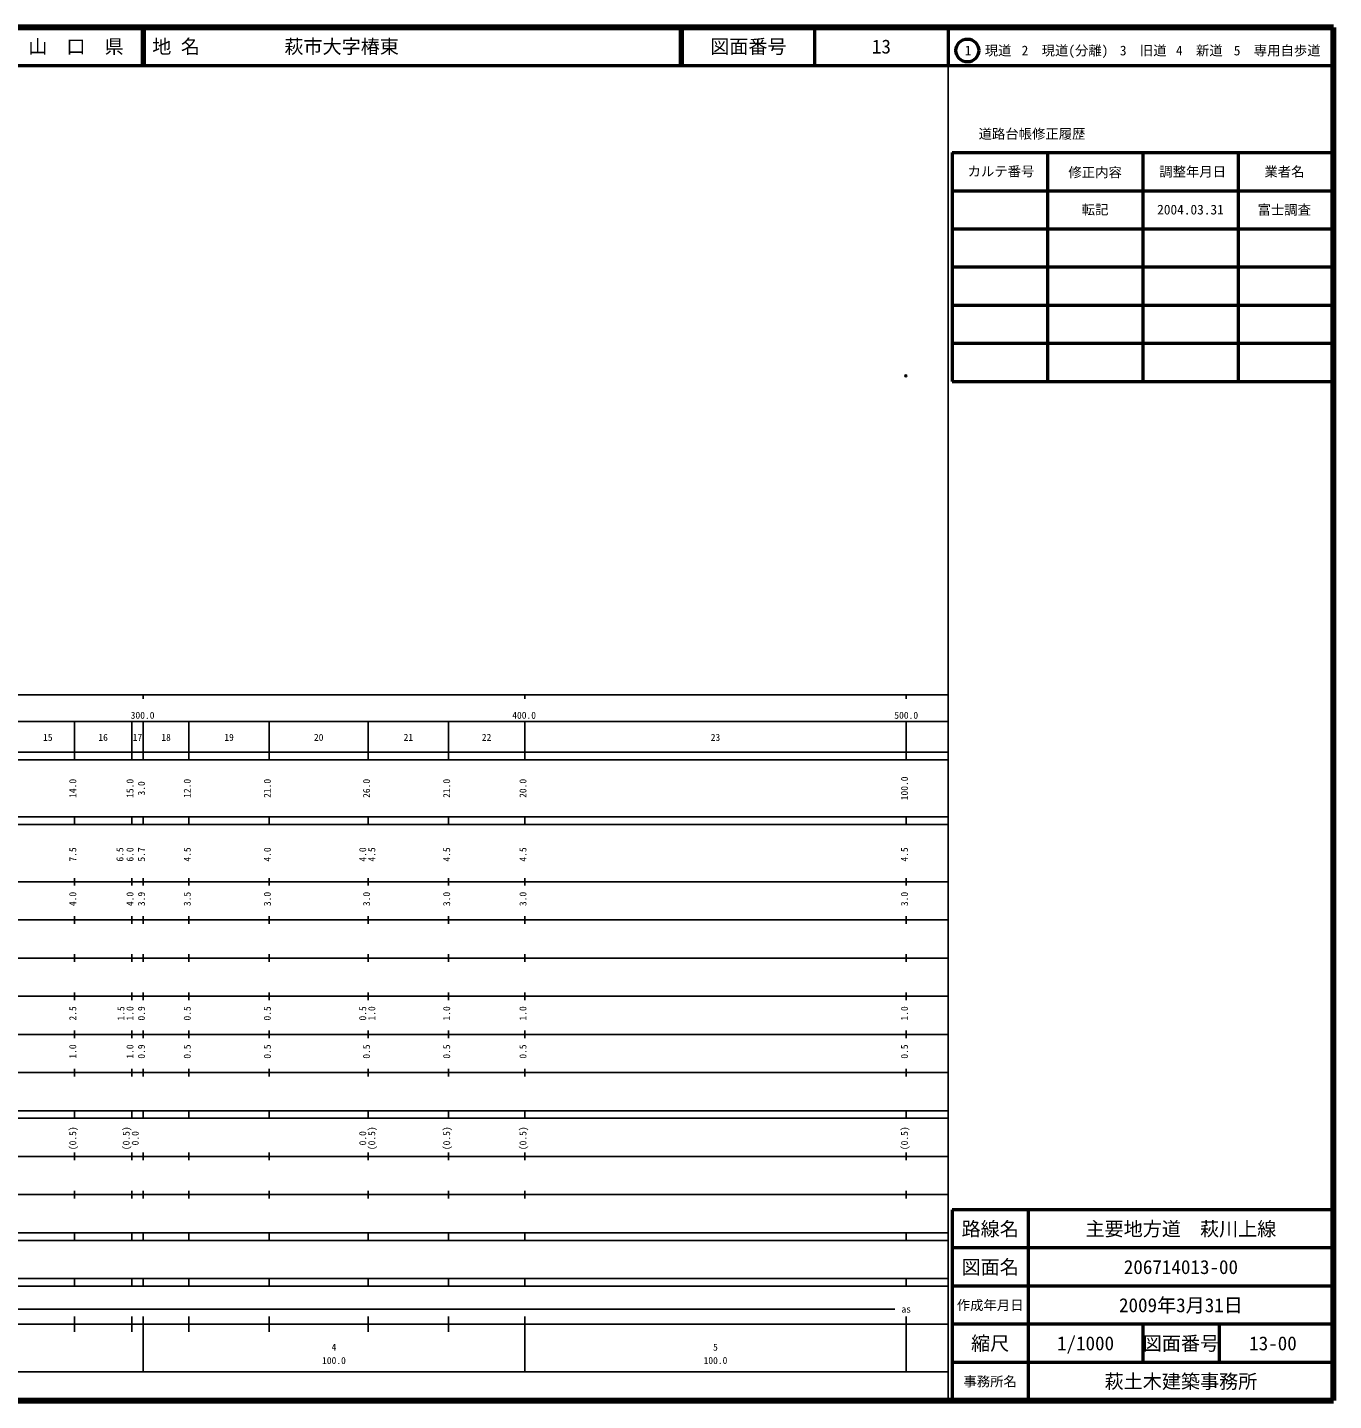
# Model space of a CAD drawing. Units: millimetres on the paper. Extents: x 40 to 680, y 20 to 380.
# Drawn here: x 337.7 to 680, y 20 to 380 of the extents above; entities that cross this region are included whole.
import ezdxf
from ezdxf.enums import TextEntityAlignment as Align

# ---------------------------------------------------------------- set-up
doc = ezdxf.new("R2010")
doc.units = ezdxf.units.MM
doc.header["$PDMODE"] = 32
doc.header["$PDSIZE"] = 0.5
doc.layers.add('M-OTRS', color=6, linetype='Continuous')
doc.layers.add('M-TTL-TXT', color=7, linetype='Continuous')
for name, color, linetype, lineweight in [('M-TTL', 2, 'Continuous', 140), ('M-TTL-BAND', 7, 'Continuous', 25), ('M-TTL-FRAM', 2, 'Continuous', 50), ('M-TTL-LINE', 7, 'Continuous', 50)]:
    doc.layers.add(name, color=color, linetype=linetype, lineweight=lineweight)
doc.styles.add('ＭＳ ゴシック', font='')
doc.styles.get('ＭＳ ゴシック').set_extended_font_data('MS Gothic')

msp = doc.modelspace()

# ---------------------------------------------------------------- linework, layer by layer
at = {"layer": 'M-OTRS'}
msp.add_point((567.868, 288.652), dxfattribs=at)
at = {"layer": 'M-TTL'}
for p, q in [((680, 380), (40, 380)), ((680, 20), (680, 380)), ((40, 20), (680, 20))]:
    msp.add_line(p, q, dxfattribs=at)
at = {"layer": 'M-TTL-BAND'}
for p, q in [((579, 20), (579, 370)), ((40, 205), (579, 205)), ((368, 205), (368, 204)), ((468, 205), (468, 204)), ((568, 205), (568, 204)), ((68, 198), (579, 198)), ((350, 188), (350, 198)), ((365, 188), (365, 198)), ((368, 188), (368, 198)), ((380, 188), (380, 198)), ((401, 188), (401, 198)), ((427, 188), (427, 198)), ((448, 188), (448, 198)), ((468, 188), (468, 198)), ((568, 188), (568, 198)), ((40, 190), (579, 190)), ((40, 188), (579, 188)), ((40, 173), (579, 173)), ((350, 171), (350, 173)), ((365, 171), (365, 173)), ((368, 171), (368, 173)), ((380, 171), (380, 173)), ((401, 171), (401, 173)), ((427, 171), (427, 173)), ((448, 171), (448, 173)), ((468, 171), (468, 173)), ((568, 171), (568, 173)), ((40, 171), (579, 171)), ((40, 156), (579, 156)), ((350, 155), (350, 157)), ((365, 155), (365, 157)), ((368, 155), (368, 157)), ((380, 155), (380, 157)), ((401, 155), (401, 157)), ((427, 155), (427, 157)), ((448, 155), (448, 157)), ((468, 155), (468, 157)), ((568, 155), (568, 157)), ((46, 146), (579, 146)), ((350, 145), (350, 147)), ((365, 145), (365, 147)), ((368, 145), (368, 147)), ((380, 145), (380, 147)), ((401, 145), (401, 147)), ((427, 145), (427, 147)), ((448, 145), (448, 147)), ((468, 145), (468, 147)), ((568, 145), (568, 147)), ((350, 135), (350, 137)), ((365, 135), (365, 137)), ((368, 135), (368, 137)), ((380, 135), (380, 137)), ((401, 135), (401, 137)), ((427, 135), (427, 137)), ((448, 135), (448, 137)), ((468, 135), (468, 137)), ((568, 135), (568, 137)), ((52, 136), (579, 136)), ((46, 126), (579, 126)), ((350, 125), (350, 127)), ((365, 125), (365, 127)), ((368, 125), (368, 127)), ((380, 125), (380, 127)), ((401, 125), (401, 127)), ((427, 125), (427, 127)), ((448, 125), (448, 127)), ((468, 125), (468, 127)), ((568, 125), (568, 127)), ((52, 116), (579, 116)), ((350, 115), (350, 117)), ((365, 115), (365, 117)), ((368, 115), (368, 117)), ((380, 115), (380, 117)), ((401, 115), (401, 117)), ((427, 115), (427, 117)), ((448, 115), (448, 117)), ((468, 115), (468, 117)), ((568, 115), (568, 117)), ((46, 106), (579, 106)), ((350, 105), (350, 107)), ((365, 105), (365, 107)), ((368, 105), (368, 107)), ((380, 105), (380, 107)), ((401, 105), (401, 107)), ((427, 105), (427, 107)), ((448, 105), (448, 107)), ((468, 105), (468, 107)), ((568, 105), (568, 107)), ((40, 96), (579, 96)), ((40, 94), (579, 94)), ((350, 94), (350, 96)), ((365, 94), (365, 96)), ((368, 94), (368, 96)), ((380, 94), (380, 96)), ((401, 94), (401, 96)), ((427, 94), (427, 96)), ((448, 94), (448, 96)), ((468, 94), (468, 96)), ((568, 94), (568, 96)), ((49, 84), (579, 84)), ((350, 83), (350, 85)), ((365, 83), (365, 85)), ((368, 83), (368, 85)), ((380, 83), (380, 85)), ((401, 83), (401, 85)), ((427, 83), (427, 85)), ((448, 83), (448, 85)), ((468, 83), (468, 85)), ((568, 83), (568, 85)), ((40, 74), (579, 74)), ((350, 73), (350, 75)), ((365, 73), (365, 75)), ((368, 73), (368, 75)), ((380, 73), (380, 75)), ((401, 73), (401, 75)), ((427, 73), (427, 75)), ((448, 73), (448, 75)), ((468, 73), (468, 75)), ((568, 73), (568, 75)), ((40, 64), (579, 64)), ((40, 62), (579, 62)), ((350, 62), (350, 64)), ((365, 62), (365, 64)), ((368, 62), (368, 64)), ((380, 62), (380, 64)), ((401, 62), (401, 64)), ((427, 62), (427, 64)), ((448, 62), (448, 64)), ((468, 62), (468, 64)), ((568, 62), (568, 64)), ((40, 52), (579, 52)), ((350, 50), (350, 52)), ((365, 50), (365, 52)), ((368, 50), (368, 52)), ((380, 50), (380, 52)), ((401, 50), (401, 52)), ((427, 50), (427, 52)), ((448, 50), (448, 52)), ((468, 50), (468, 52)), ((568, 50), (568, 52)), ((40, 50), (579, 50)), ((71, 44), (565, 44)), ((40, 40), (579, 40)), ((350, 38), (350, 42)), ((365, 38), (365, 42)), ((368, 27.5), (368, 42)), ((380, 38), (380, 42)), ((401, 38), (401, 42)), ((427, 38), (427, 42)), ((448, 38), (448, 42)), ((468, 27.5), (468, 42)), ((568, 27.5), (568, 42)), ((68, 27.5), (579, 27.5))]:
    msp.add_line(p, q, dxfattribs=at)
at = {"layer": 'M-TTL-FRAM'}
for p, q in [((580, 347.197), (580, 287.197)), ((580, 347.197), (680, 347.197)), ((580, 287.197), (680, 287.197)), ((680, 70), (580, 70)), ((580, 70), (580, 20))]:
    msp.add_line(p, q, dxfattribs=at)
at = {"layer": 'M-TTL-LINE'}
for p, q in [((367.75, 380), (367.75, 370)), ((368.25, 380), (368.25, 370)), ((508.747, 380), (508.747, 370)), ((509.247, 380), (509.247, 370)), ((543.997, 380), (543.997, 370)), ((579, 380), (579, 370)), ((40, 370), (680, 370)), ((605, 347.197), (605, 287.197)), ((630, 347.197), (630, 287.197)), ((655, 347.197), (655, 287.197)), ((580, 337.197), (680, 337.197)), ((580, 327.197), (680, 327.197)), ((580, 317.197), (680, 317.197)), ((580, 307.197), (680, 307.197)), ((580, 297.197), (680, 297.197)), ((600, 70), (600, 20)), ((680, 60), (580, 60)), ((680, 50), (580, 50)), ((680, 40), (580, 40)), ((630, 40), (630, 30)), ((650, 40), (650, 30)), ((680, 30), (580, 30))]:
    msp.add_line(p, q, dxfattribs=at)
msp.add_circle((584.031, 373.958), 3, dxfattribs=at)

# ---------------------------------------------------------------- texts
at = {"layer": 'M-TTL-BAND', "style": 'ＭＳ ゴシック'}
for s, p in [('300.0', (367.844, 198.195)), ('400.0', (467.844, 198.195)), ('500.0', (568, 198.195)), ('15', (343, 192.405)), ('16', (357.5, 192.405)), ('17', (366.5, 192.405)), ('18', (374, 192.405)), ('19', (390.5, 192.405)), ('20', (414, 192.405)), ('21', (437.5, 192.405)), ('22', (458, 192.405)), ('23', (518, 192.405)), ('as', (568, 42.5)), ('4', (418, 32.523)), ('5', (518, 32.523)), ('100.0', (418, 29.033)), ('100.0', (518, 29.033))]:
    msp.add_text(s, height=1.833, dxfattribs=at).set_placement(p, align=Align.BOTTOM_CENTER)
for s, p in [('14.0', (351, 180.5)), ('15.0', (366, 180.5)), ('3.0', (369, 180.5)), ('12.0', (381, 180.5)), ('21.0', (402, 180.5)), ('26.0', (428, 180.5)), ('21.0', (449, 180.5)), ('20.0', (469, 180.5)), ('100.0', (569, 180.5)), ('7.5', (351, 163.174)), ('6.5', (363.36, 163.174)), ('6.0', (366, 163.174)), ('5.7', (369, 163.174)), ('4.5', (381, 163.174)), ('4.0', (402, 163.174)), ('4.0', (427, 163.174)), ('4.5', (429.37, 163.174)), ('4.5', (449, 163.174)), ('4.5', (469, 163.174)), ('4.5', (569, 163.174)), ('4.0', (351, 151.5)), ('4.0', (366, 151.5)), ('3.9', (369, 151.5)), ('3.5', (381, 151.5)), ('3.0', (402, 151.5)), ('3.0', (428, 151.5)), ('3.0', (449, 151.5)), ('3.0', (469, 151.5)), ('3.0', (569, 151.5)), ('2.5', (351, 121.5)), ('1.5', (363.63, 121.5)), ('1.0', (366, 121.5)), ('0.9', (369, 121.5)), ('0.5', (381, 121.5)), ('0.5', (402, 121.5)), ('0.5', (427, 121.5)), ('1.0', (429.37, 121.5)), ('1.0', (449, 121.5)), ('1.0', (469, 121.5)), ('1.0', (569, 121.5)), ('1.0', (351, 111.5)), ('1.0', (366, 111.5)), ('0.9', (369, 111.5)), ('0.5', (381, 111.5)), ('0.5', (402, 111.5)), ('0.5', (428, 111.5)), ('0.5', (449, 111.5)), ('0.5', (469, 111.5)), ('0.5', (569, 111.5)), ('(0.5)', (351, 88.764)), ('(0.5)', (365, 88.764)), ('0.0', (367.37, 88.764)), ('0.0', (427, 88.764)), ('(0.5)', (429.37, 88.764)), ('(0.5)', (449, 88.764)), ('(0.5)', (469, 88.764)), ('(0.5)', (569, 88.764))]:
    msp.add_text(s, height=1.833, rotation=90, dxfattribs=at).set_placement(p, align=Align.BOTTOM_CENTER)
at = {"layer": 'M-TTL-TXT', "style": 'ＭＳ ゴシック'}
for s, height, p in [('山\u3000口\u3000県', 3.666, (350.375, 375)), ('図面番号', 3.666, (526.622, 375)), ('13', 3.666, (561.497, 375)), ('1\u3000現道', 2.566, (589.448, 373.958)), ('2\u3000現道(分離)', 2.566, (609.619, 373.958)), ('3\u3000旧道', 2.566, (630.121, 373.958)), ('4\u3000新道', 2.566, (644.824, 373.958)), ('5\u3000専用自歩道', 2.566, (665.228, 373.958)), ('道路台帳修正履歴', 2.566, (600.968, 352.113)), ('カルテ番号', 2.566, (592.839, 342.277)), ('修正内容', 2.566, (617.509, 342.023)), ('調整年月日', 2.566, (643.089, 342.197)), ('業者名', 2.566, (667.134, 342.197)), ('転記', 2.566, (617.5, 332.245)), ('2004.03.31', 2.566, (642.5, 332.245)), ('富士調査', 2.566, (667.077, 332.189)), ('路線名', 3.666, (590, 65)), ('路線名', 3.666, (590, 65)), ('主要地方道\u3000萩川上線', 3.666, (640, 65)), ('図面名', 3.666, (590, 55)), ('図面名', 3.666, (590, 55)), ('206714013-00', 3.666, (640, 55)), ('2009年3月31日', 3.666, (640, 45)), ('作成年月日', 2.566, (590, 45)), ('作成年月日', 2.566, (590, 45)), ('縮尺', 3.666, (590, 35)), ('縮尺', 3.666, (590, 35)), ('1/1000', 3.666, (615, 35)), ('図面番号', 3.666, (640, 35)), ('図面番号', 3.666, (640, 35)), ('13-00', 3.666, (664.125, 35)), ('事務所名', 2.566, (590, 25)), ('事務所名', 2.566, (590, 25)), ('萩土木建築事務所', 3.666, (640, 25))]:
    msp.add_text(s, height=height, dxfattribs=at).set_placement(p, align=Align.MIDDLE_CENTER)
for s, p in [('地 名', (370.38, 375)), ('萩市大字椿東', (405.024, 375))]:
    msp.add_text(s, height=3.666, dxfattribs=at).set_placement(p, align=Align.MIDDLE_LEFT)

doc.saveas('drawing.dxf')
